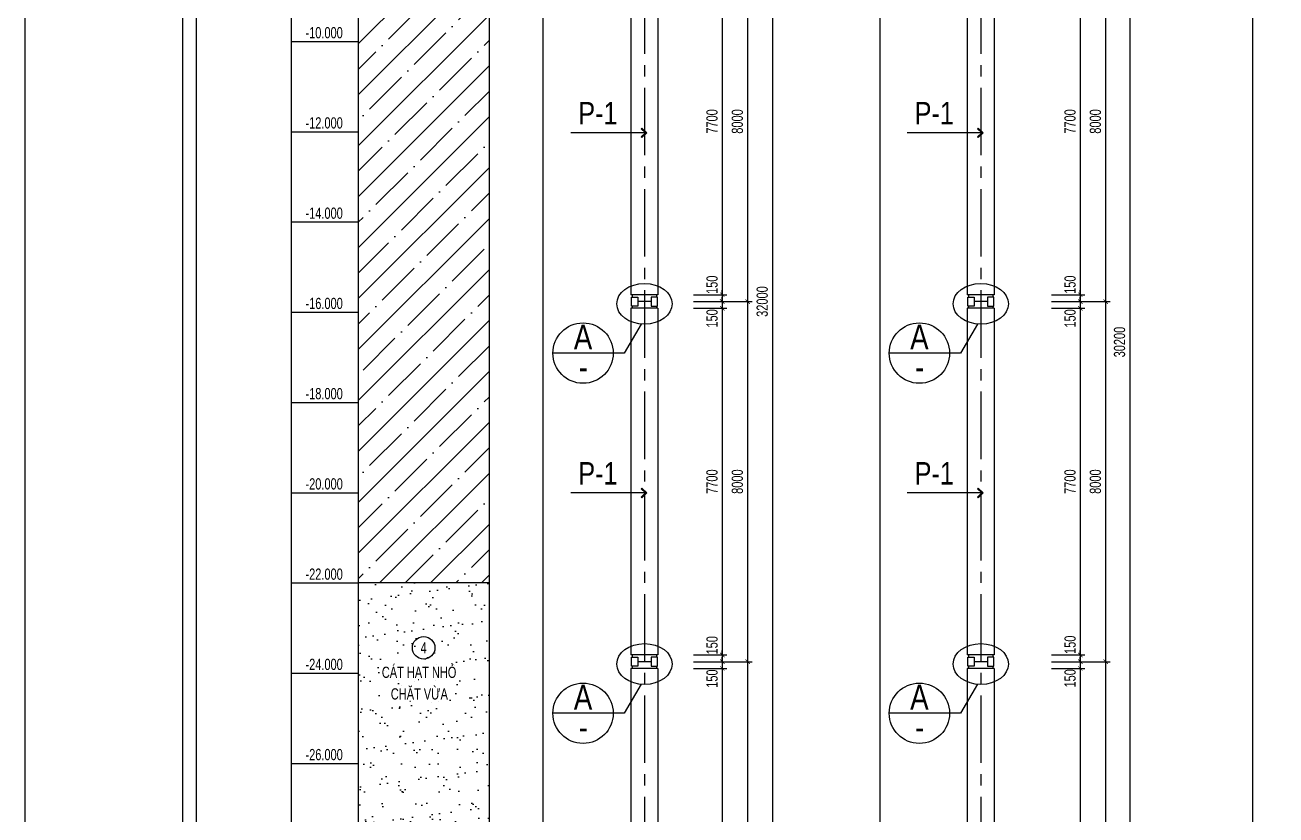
# Model space of a CAD drawing. Extents: x -24357 to 91799, y -17201 to -2351.
# Drawn here: x 24774 to 31722, y -11265 to -6879 of the extents above; entities that cross this region are included whole.
import ezdxf
from ezdxf.enums import TextEntityAlignment as Align

# ---------------------------------------------------------------- set-up
doc = ezdxf.new("R2010")
doc.units = 0
doc.header["$LTSCALE"] = 500
doc.header["$MEASUREMENT"] = 0
doc.header["$PDMODE"] = 3
doc.linetypes.add('CENTER2', pattern=[1.125, 0.75, -0.125, 0.125, -0.125])
doc.layers.get('0').update_dxf_attribs({"linetype": 'CONTINUOUS'})
doc.layers.get('DEFPOINTS').update_dxf_attribs({"linetype": 'CONTINUOUS'})
for name, color, linetype in [('CDC-KHUNGTEN', 7, 'CONTINUOUS'), ('CDC.01.AXIS', 160, 'CENTER2'), ('CDC.02.DIM', 1, 'CONTINUOUS'), ('CDC.03.BORDER', 3, 'CONTINUOUS'), ('CDC.06.TEXT', 2, 'CONTINUOUS'), ('CDC.10.HATCH', 251, 'CONTINUOUS'), ('CDC.11.NOTE', 8, 'CONTINUOUS')]:
    doc.layers.add(name, color=color, linetype=linetype)
doc.styles.add('ARIAL', font='arial.ttf', dxfattribs={"width": 0.7})
doc.dimstyles.new('DIM100-25', dxfattribs={"dimscale": 25, "dimtxt": 2.5, "dimasz": 1, "dimexe": 1, "dimexo": 0, "dimgap": 1, "dimtad": 1, "dimdec": 0, "dimlfac": 4, "dimzin": 0, "dimdsep": 46, "dimtxsty": 'ARIAL', "dimblk": 'ARCHTICK', "dimcen": 0, "dimdle": 1, "dimclrd": 1, "dimclre": 1, "dimclrt": 2, "dimadec": 0, "dimazin": 0, "dimtfac": 1, "dimtdec": 0, "dimtix": 1, "dimtmove": 2, "dimatfit": 3, "dimldrblk": 'ARCHTICK', "dimfxl": 1, "dimtolj": 1, "dimtzin": 0, "dimarcsym": 0})

# ---------------------------------------------------------------- blocks, each defined once
blk = doc.blocks.new('_ArchTick')
at = {"color": 0, "linetype": 'ByBlock', "const_width": 0.15}
blk.add_lwpolyline([(-0.5, -0.5), (0.5, 0.5)], dxfattribs=at)
blk = doc.blocks.new('*D272')
at = {"layer": 'CDC.02.DIM', "color": 1, "lineweight": -2, "transparency": 16777216}
for p, q in [((28787.5, -6389.2), (28787.5, -8439.2)), ((28486, -6414.2), (28812.5, -6414.2)), ((28486, -8414.2), (28812.5, -8414.2))]:
    blk.add_line(p, q, dxfattribs=at)
at = {"layer": 'DEFPOINTS', "color": 0, "transparency": 16777216}
for p in [(28486, -6414.2), (28486, -8414.2), (28787.5, -8414.2)]:
    blk.add_point(p, dxfattribs=at)
at = {"layer": 'CDC.02.DIM', "color": 1, "lineweight": -2, "transparency": 16777216, "xscale": 25, "yscale": 25, "zscale": 25}
for p, rotation in [((28787.5, -6414.2), 90), ((28787.5, -8414.2), 270)]:
    blk.add_blockref('_ArchTick', p, dxfattribs=dict(at, rotation=rotation))
at = {"layer": 'CDC.02.DIM', "color": 2, "transparency": 16777216, "insert": (28730.6, -7414.2), "char_height": 62.5, "attachment_point": 5, "rotation": 90, "style": 'ARIAL'}
blk.add_mtext('\\A1;8000', dxfattribs=at)
blk = doc.blocks.new('*D273')
at = {"layer": 'CDC.02.DIM', "color": 1, "lineweight": -2, "transparency": 16777216}
for p, q in [((28486, -6451.7), (28671.7, -6451.7)), ((28646.7, -6426.7), (28646.7, -8401.7)), ((28486, -8376.7), (28671.7, -8376.7))]:
    blk.add_line(p, q, dxfattribs=at)
at = {"layer": 'DEFPOINTS', "color": 0, "transparency": 16777216}
for p in [(28486, -6451.7), (28486, -8376.7), (28646.7, -8376.7)]:
    blk.add_point(p, dxfattribs=at)
at = {"layer": 'CDC.02.DIM', "color": 1, "lineweight": -2, "transparency": 16777216, "xscale": 25, "yscale": 25, "zscale": 25}
for p, rotation in [((28646.7, -6451.7), 90), ((28646.7, -8376.7), 270)]:
    blk.add_blockref('_ArchTick', p, dxfattribs=dict(at, rotation=rotation))
at = {"layer": 'CDC.02.DIM', "color": 2, "transparency": 16777216, "insert": (28589.8, -7414.2), "char_height": 62.5, "attachment_point": 5, "rotation": 90, "style": 'ARIAL'}
blk.add_mtext('\\A1;7700', dxfattribs=at)
blk = doc.blocks.new('*D274')
at = {"layer": 'CDC.02.DIM', "color": 1, "lineweight": -2, "transparency": 16777216}
for p, q in [((28486, -8376.7), (28671.7, -8376.7)), ((28646.7, -8376.7), (28646.7, -8351.7)), ((28646.7, -8376.7), (28646.7, -8414.2)), ((28486, -8414.2), (28671.7, -8414.2)), ((28646.7, -8414.2), (28646.7, -8439.2))]:
    blk.add_line(p, q, dxfattribs=at)
at = {"layer": 'DEFPOINTS', "color": 0, "transparency": 16777216}
for p in [(28486, -8376.7), (28486, -8414.2), (28646.7, -8414.2)]:
    blk.add_point(p, dxfattribs=at)
at = {"layer": 'CDC.02.DIM', "color": 1, "lineweight": -2, "transparency": 16777216, "xscale": 25, "yscale": 25, "zscale": 25}
for p, rotation in [((28646.7, -8376.7), 270), ((28646.7, -8414.2), 90)]:
    blk.add_blockref('_ArchTick', p, dxfattribs=dict(at, rotation=rotation))
at = {"layer": 'CDC.02.DIM', "color": 2, "transparency": 16777216, "insert": (28590.2, -8320.9), "char_height": 62.5, "attachment_point": 5, "rotation": 90, "style": 'ARIAL'}
blk.add_mtext('\\A1;150', dxfattribs=at)
blk = doc.blocks.new('*D275')
at = {"layer": 'CDC.02.DIM', "color": 1, "lineweight": -2, "transparency": 16777216}
for p, q in [((28646.7, -8414.2), (28646.7, -8389.2)), ((28486, -8414.2), (28671.7, -8414.2)), ((28486, -8451.7), (28671.7, -8451.7)), ((28646.7, -8414.2), (28646.7, -8451.7)), ((28646.7, -8451.7), (28646.7, -8476.7))]:
    blk.add_line(p, q, dxfattribs=at)
at = {"layer": 'DEFPOINTS', "color": 0, "transparency": 16777216}
for p in [(28486, -8414.2), (28486, -8451.7), (28646.7, -8451.7)]:
    blk.add_point(p, dxfattribs=at)
at = {"layer": 'CDC.02.DIM', "color": 1, "lineweight": -2, "transparency": 16777216, "xscale": 25, "yscale": 25, "zscale": 25}
for p, rotation in [((28646.7, -8414.2), 270), ((28646.7, -8451.7), 90)]:
    blk.add_blockref('_ArchTick', p, dxfattribs=dict(at, rotation=rotation))
at = {"layer": 'CDC.02.DIM', "color": 2, "transparency": 16777216, "insert": (28590.2, -8507.8), "char_height": 62.5, "attachment_point": 5, "rotation": 90, "style": 'ARIAL'}
blk.add_mtext('\\A1;150', dxfattribs=at)
blk = doc.blocks.new('*D276')
at = {"layer": 'CDC.02.DIM', "color": 1, "lineweight": -2, "transparency": 16777216}
for p, q in [((28486, -4414.2), (28950.7, -4414.2)), ((28925.7, -4389.2), (28925.7, -12439.2)), ((28486, -12414.2), (28950.7, -12414.2))]:
    blk.add_line(p, q, dxfattribs=at)
at = {"layer": 'DEFPOINTS', "color": 0, "transparency": 16777216}
for p in [(28486, -4414.2), (28486, -12414.2), (28925.7, -12414.2)]:
    blk.add_point(p, dxfattribs=at)
at = {"layer": 'CDC.02.DIM', "color": 1, "lineweight": -2, "transparency": 16777216, "xscale": 25, "yscale": 25, "zscale": 25}
for p, rotation in [((28925.7, -4414.2), 90), ((28925.7, -12414.2), 270)]:
    blk.add_blockref('_ArchTick', p, dxfattribs=dict(at, rotation=rotation))
at = {"layer": 'CDC.02.DIM', "color": 2, "transparency": 16777216, "insert": (28868.7, -8414.2), "char_height": 62.5, "attachment_point": 5, "rotation": 90, "style": 'ARIAL'}
blk.add_mtext('\\A1;32000', dxfattribs=at)
blk = doc.blocks.new('*D283')
at = {"layer": 'CDC.02.DIM', "color": 1, "lineweight": -2, "transparency": 16777216}
for p, q in [((30776.2, -6389.2), (30776.2, -8439.2)), ((30474.7, -6414.2), (30801.2, -6414.2)), ((30474.7, -8414.2), (30801.2, -8414.2))]:
    blk.add_line(p, q, dxfattribs=at)
at = {"layer": 'DEFPOINTS', "color": 0, "transparency": 16777216}
for p in [(30474.7, -6414.2), (30474.7, -8414.2), (30776.2, -8414.2)]:
    blk.add_point(p, dxfattribs=at)
at = {"layer": 'CDC.02.DIM', "color": 1, "lineweight": -2, "transparency": 16777216, "xscale": 25, "yscale": 25, "zscale": 25}
for p, rotation in [((30776.2, -6414.2), 90), ((30776.2, -8414.2), 270)]:
    blk.add_blockref('_ArchTick', p, dxfattribs=dict(at, rotation=rotation))
at = {"layer": 'CDC.02.DIM', "color": 2, "transparency": 16777216, "insert": (30719.3, -7414.2), "char_height": 62.5, "attachment_point": 5, "rotation": 90, "style": 'ARIAL'}
blk.add_mtext('\\A1;8000', dxfattribs=at)
blk = doc.blocks.new('*D284')
at = {"layer": 'CDC.02.DIM', "color": 1, "lineweight": -2, "transparency": 16777216}
for p, q in [((30474.7, -6451.7), (30660.4, -6451.7)), ((30635.4, -6426.7), (30635.4, -8401.7)), ((30474.7, -8376.7), (30660.4, -8376.7))]:
    blk.add_line(p, q, dxfattribs=at)
at = {"layer": 'DEFPOINTS', "color": 0, "transparency": 16777216}
for p in [(30474.7, -6451.7), (30474.7, -8376.7), (30635.4, -8376.7)]:
    blk.add_point(p, dxfattribs=at)
at = {"layer": 'CDC.02.DIM', "color": 1, "lineweight": -2, "transparency": 16777216, "xscale": 25, "yscale": 25, "zscale": 25}
for p, rotation in [((30635.4, -6451.7), 90), ((30635.4, -8376.7), 270)]:
    blk.add_blockref('_ArchTick', p, dxfattribs=dict(at, rotation=rotation))
at = {"layer": 'CDC.02.DIM', "color": 2, "transparency": 16777216, "insert": (30578.5, -7414.2), "char_height": 62.5, "attachment_point": 5, "rotation": 90, "style": 'ARIAL'}
blk.add_mtext('\\A1;7700', dxfattribs=at)
blk = doc.blocks.new('*D285')
at = {"layer": 'CDC.02.DIM', "color": 1, "lineweight": -2, "transparency": 16777216}
for p, q in [((30474.7, -8376.7), (30660.4, -8376.7)), ((30635.4, -8376.7), (30635.4, -8351.7)), ((30635.4, -8376.7), (30635.4, -8414.2)), ((30474.7, -8414.2), (30660.4, -8414.2)), ((30635.4, -8414.2), (30635.4, -8439.2))]:
    blk.add_line(p, q, dxfattribs=at)
at = {"layer": 'DEFPOINTS', "color": 0, "transparency": 16777216}
for p in [(30474.7, -8376.7), (30474.7, -8414.2), (30635.4, -8414.2)]:
    blk.add_point(p, dxfattribs=at)
at = {"layer": 'CDC.02.DIM', "color": 1, "lineweight": -2, "transparency": 16777216, "xscale": 25, "yscale": 25, "zscale": 25}
for p, rotation in [((30635.4, -8376.7), 270), ((30635.4, -8414.2), 90)]:
    blk.add_blockref('_ArchTick', p, dxfattribs=dict(at, rotation=rotation))
at = {"layer": 'CDC.02.DIM', "color": 2, "transparency": 16777216, "insert": (30578.9, -8320.6), "char_height": 62.5, "attachment_point": 5, "rotation": 90, "style": 'ARIAL'}
blk.add_mtext('\\A1;150', dxfattribs=at)
blk = doc.blocks.new('*D286')
at = {"layer": 'CDC.02.DIM', "color": 1, "lineweight": -2, "transparency": 16777216}
for p, q in [((30635.4, -8414.2), (30635.4, -8389.2)), ((30474.7, -8414.2), (30660.4, -8414.2)), ((30474.7, -8451.7), (30660.4, -8451.7)), ((30635.4, -8414.2), (30635.4, -8451.7)), ((30635.4, -8451.7), (30635.4, -8476.7))]:
    blk.add_line(p, q, dxfattribs=at)
at = {"layer": 'DEFPOINTS', "color": 0, "transparency": 16777216}
for p in [(30474.7, -8414.2), (30474.7, -8451.7), (30635.4, -8451.7)]:
    blk.add_point(p, dxfattribs=at)
at = {"layer": 'CDC.02.DIM', "color": 1, "lineweight": -2, "transparency": 16777216, "xscale": 25, "yscale": 25, "zscale": 25}
for p, rotation in [((30635.4, -8414.2), 270), ((30635.4, -8451.7), 90)]:
    blk.add_blockref('_ArchTick', p, dxfattribs=dict(at, rotation=rotation))
at = {"layer": 'CDC.02.DIM', "color": 2, "transparency": 16777216, "insert": (30578.9, -8507.8), "char_height": 62.5, "attachment_point": 5, "rotation": 90, "style": 'ARIAL'}
blk.add_mtext('\\A1;150', dxfattribs=at)
blk = doc.blocks.new('*D287')
at = {"layer": 'CDC.02.DIM', "color": 1, "lineweight": -2, "transparency": 16777216}
for p, q in [((30910.4, -4839.2), (30910.4, -12439.2)), ((30474.7, -4864.2), (30935.4, -4864.2)), ((30474.7, -12414.2), (30935.4, -12414.2))]:
    blk.add_line(p, q, dxfattribs=at)
at = {"layer": 'DEFPOINTS', "color": 0, "transparency": 16777216}
for p in [(30474.7, -4864.2), (30474.7, -12414.2), (30910.4, -12414.2)]:
    blk.add_point(p, dxfattribs=at)
at = {"layer": 'CDC.02.DIM', "color": 1, "lineweight": -2, "transparency": 16777216, "xscale": 25, "yscale": 25, "zscale": 25}
for p, rotation in [((30910.4, -4864.2), 90), ((30910.4, -12414.2), 270)]:
    blk.add_blockref('_ArchTick', p, dxfattribs=dict(at, rotation=rotation))
at = {"layer": 'CDC.02.DIM', "color": 2, "transparency": 16777216, "insert": (30853.5, -8639.2), "char_height": 62.5, "attachment_point": 5, "rotation": 90, "style": 'ARIAL'}
blk.add_mtext('\\A1;30200', dxfattribs=at)
blk = doc.blocks.new('*D288')
at = {"layer": 'CDC.02.DIM', "color": 1, "lineweight": -2, "transparency": 16777216}
for p, q in [((28646.7, -10376.7), (28646.7, -10351.7)), ((28486, -10376.7), (28671.7, -10376.7)), ((28486, -10414.2), (28671.7, -10414.2)), ((28646.7, -10376.7), (28646.7, -10414.2)), ((28646.7, -10414.2), (28646.7, -10439.2))]:
    blk.add_line(p, q, dxfattribs=at)
at = {"layer": 'DEFPOINTS', "color": 0, "transparency": 16777216}
for p in [(28486, -10376.7), (28486, -10414.2), (28646.7, -10414.2)]:
    blk.add_point(p, dxfattribs=at)
at = {"layer": 'CDC.02.DIM', "color": 1, "lineweight": -2, "transparency": 16777216, "xscale": 25, "yscale": 25, "zscale": 25}
for p, rotation in [((28646.7, -10376.7), 270), ((28646.7, -10414.2), 90)]:
    blk.add_blockref('_ArchTick', p, dxfattribs=dict(at, rotation=rotation))
at = {"layer": 'CDC.02.DIM', "color": 2, "transparency": 16777216, "insert": (28590.2, -10323), "char_height": 62.5, "attachment_point": 5, "rotation": 90, "style": 'ARIAL'}
blk.add_mtext('\\A1;150', dxfattribs=at)
blk = doc.blocks.new('*D289')
at = {"layer": 'CDC.02.DIM', "color": 1, "lineweight": -2, "transparency": 16777216}
for p, q in [((28486, -10414.2), (28671.7, -10414.2)), ((28646.7, -10414.2), (28646.7, -10389.2)), ((28646.7, -10414.2), (28646.7, -10451.7)), ((28486, -10451.7), (28671.7, -10451.7)), ((28646.7, -10451.7), (28646.7, -10476.7))]:
    blk.add_line(p, q, dxfattribs=at)
at = {"layer": 'DEFPOINTS', "color": 0, "transparency": 16777216}
for p in [(28486, -10414.2), (28486, -10451.7), (28646.7, -10451.7)]:
    blk.add_point(p, dxfattribs=at)
at = {"layer": 'CDC.02.DIM', "color": 1, "lineweight": -2, "transparency": 16777216, "xscale": 25, "yscale": 25, "zscale": 25}
for p, rotation in [((28646.7, -10414.2), 270), ((28646.7, -10451.7), 90)]:
    blk.add_blockref('_ArchTick', p, dxfattribs=dict(at, rotation=rotation))
at = {"layer": 'CDC.02.DIM', "color": 2, "transparency": 16777216, "insert": (28590.2, -10508.2), "char_height": 62.5, "attachment_point": 5, "rotation": 90, "style": 'ARIAL'}
blk.add_mtext('\\A1;150', dxfattribs=at)
blk = doc.blocks.new('*D290')
at = {"layer": 'CDC.02.DIM', "color": 1, "lineweight": -2, "transparency": 16777216}
for p, q in [((30635.4, -10376.7), (30635.4, -10351.7)), ((30474.7, -10376.7), (30660.4, -10376.7)), ((30474.7, -10414.2), (30660.4, -10414.2)), ((30635.4, -10376.7), (30635.4, -10414.2)), ((30635.4, -10414.2), (30635.4, -10439.2))]:
    blk.add_line(p, q, dxfattribs=at)
at = {"layer": 'DEFPOINTS', "color": 0, "transparency": 16777216}
for p in [(30474.7, -10376.7), (30474.7, -10414.2), (30635.4, -10414.2)]:
    blk.add_point(p, dxfattribs=at)
at = {"layer": 'CDC.02.DIM', "color": 1, "lineweight": -2, "transparency": 16777216, "xscale": 25, "yscale": 25, "zscale": 25}
for p, rotation in [((30635.4, -10376.7), 270), ((30635.4, -10414.2), 90)]:
    blk.add_blockref('_ArchTick', p, dxfattribs=dict(at, rotation=rotation))
at = {"layer": 'CDC.02.DIM', "color": 2, "transparency": 16777216, "insert": (30578.9, -10320.1), "char_height": 62.5, "attachment_point": 5, "rotation": 90, "style": 'ARIAL'}
blk.add_mtext('\\A1;150', dxfattribs=at)
blk = doc.blocks.new('*D291')
at = {"layer": 'CDC.02.DIM', "color": 1, "lineweight": -2, "transparency": 16777216}
for p, q in [((30474.7, -10414.2), (30660.4, -10414.2)), ((30635.4, -10414.2), (30635.4, -10389.2)), ((30635.4, -10414.2), (30635.4, -10451.7)), ((30474.7, -10451.7), (30660.4, -10451.7)), ((30635.4, -10451.7), (30635.4, -10476.7))]:
    blk.add_line(p, q, dxfattribs=at)
at = {"layer": 'DEFPOINTS', "color": 0, "transparency": 16777216}
for p in [(30474.7, -10414.2), (30474.7, -10451.7), (30635.4, -10451.7)]:
    blk.add_point(p, dxfattribs=at)
at = {"layer": 'CDC.02.DIM', "color": 1, "lineweight": -2, "transparency": 16777216, "xscale": 25, "yscale": 25, "zscale": 25}
for p, rotation in [((30635.4, -10414.2), 270), ((30635.4, -10451.7), 90)]:
    blk.add_blockref('_ArchTick', p, dxfattribs=dict(at, rotation=rotation))
at = {"layer": 'CDC.02.DIM', "color": 2, "transparency": 16777216, "insert": (30578.9, -10506.6), "char_height": 62.5, "attachment_point": 5, "rotation": 90, "style": 'ARIAL'}
blk.add_mtext('\\A1;150', dxfattribs=at)
blk = doc.blocks.new('*D292')
at = {"layer": 'CDC.02.DIM', "color": 1, "lineweight": -2, "transparency": 16777216}
for p, q in [((28486, -8451.7), (28671.7, -8451.7)), ((28646.7, -8426.7), (28646.7, -10401.7)), ((28486, -10376.7), (28671.7, -10376.7))]:
    blk.add_line(p, q, dxfattribs=at)
at = {"layer": 'DEFPOINTS', "color": 0, "transparency": 16777216}
for p in [(28486, -8451.7), (28486, -10376.7), (28646.7, -10376.7)]:
    blk.add_point(p, dxfattribs=at)
at = {"layer": 'CDC.02.DIM', "color": 1, "lineweight": -2, "transparency": 16777216, "xscale": 25, "yscale": 25, "zscale": 25}
for p, rotation in [((28646.7, -8451.7), 90), ((28646.7, -10376.7), 270)]:
    blk.add_blockref('_ArchTick', p, dxfattribs=dict(at, rotation=rotation))
at = {"layer": 'CDC.02.DIM', "color": 2, "transparency": 16777216, "insert": (28589.8, -9414.2), "char_height": 62.5, "attachment_point": 5, "rotation": 90, "style": 'ARIAL'}
blk.add_mtext('\\A1;7700', dxfattribs=at)
blk = doc.blocks.new('*D293')
at = {"layer": 'CDC.02.DIM', "color": 1, "lineweight": -2, "transparency": 16777216}
for p, q in [((28486, -10451.7), (28671.7, -10451.7)), ((28646.7, -10426.7), (28646.7, -12439.2)), ((28486, -12414.2), (28671.7, -12414.2))]:
    blk.add_line(p, q, dxfattribs=at)
at = {"layer": 'DEFPOINTS', "color": 0, "transparency": 16777216}
for p in [(28486, -10451.7), (28486, -12414.2), (28646.7, -12414.2)]:
    blk.add_point(p, dxfattribs=at)
at = {"layer": 'CDC.02.DIM', "color": 1, "lineweight": -2, "transparency": 16777216, "xscale": 25, "yscale": 25, "zscale": 25}
for p, rotation in [((28646.7, -10451.7), 90), ((28646.7, -12414.2), 270)]:
    blk.add_blockref('_ArchTick', p, dxfattribs=dict(at, rotation=rotation))
at = {"layer": 'CDC.02.DIM', "color": 2, "transparency": 16777216, "insert": (28589.8, -11433), "char_height": 62.5, "attachment_point": 5, "rotation": 90, "style": 'ARIAL'}
blk.add_mtext('\\A1;7850', dxfattribs=at)
blk = doc.blocks.new('*D294')
at = {"layer": 'CDC.02.DIM', "color": 1, "lineweight": -2, "transparency": 16777216}
for p, q in [((28787.5, -8389.2), (28787.5, -10439.2)), ((28486, -8414.2), (28812.5, -8414.2)), ((28486, -10414.2), (28812.5, -10414.2))]:
    blk.add_line(p, q, dxfattribs=at)
at = {"layer": 'DEFPOINTS', "color": 0, "transparency": 16777216}
for p in [(28486, -8414.2), (28486, -10414.2), (28787.5, -10414.2)]:
    blk.add_point(p, dxfattribs=at)
at = {"layer": 'CDC.02.DIM', "color": 1, "lineweight": -2, "transparency": 16777216, "xscale": 25, "yscale": 25, "zscale": 25}
for p, rotation in [((28787.5, -8414.2), 90), ((28787.5, -10414.2), 270)]:
    blk.add_blockref('_ArchTick', p, dxfattribs=dict(at, rotation=rotation))
at = {"layer": 'CDC.02.DIM', "color": 2, "transparency": 16777216, "insert": (28730.6, -9414.2), "char_height": 62.5, "attachment_point": 5, "rotation": 90, "style": 'ARIAL'}
blk.add_mtext('\\A1;8000', dxfattribs=at)
blk = doc.blocks.new('*D295')
at = {"layer": 'CDC.02.DIM', "color": 1, "lineweight": -2, "transparency": 16777216}
for p, q in [((28486, -10414.2), (28812.5, -10414.2)), ((28787.5, -10389.2), (28787.5, -12439.2)), ((28486, -12414.2), (28812.5, -12414.2))]:
    blk.add_line(p, q, dxfattribs=at)
at = {"layer": 'DEFPOINTS', "color": 0, "transparency": 16777216}
for p in [(28486, -10414.2), (28486, -12414.2), (28787.5, -12414.2)]:
    blk.add_point(p, dxfattribs=at)
at = {"layer": 'CDC.02.DIM', "color": 1, "lineweight": -2, "transparency": 16777216, "xscale": 25, "yscale": 25, "zscale": 25}
for p, rotation in [((28787.5, -10414.2), 90), ((28787.5, -12414.2), 270)]:
    blk.add_blockref('_ArchTick', p, dxfattribs=dict(at, rotation=rotation))
at = {"layer": 'CDC.02.DIM', "color": 2, "transparency": 16777216, "insert": (28730.6, -11414.2), "char_height": 62.5, "attachment_point": 5, "rotation": 90, "style": 'ARIAL'}
blk.add_mtext('\\A1;8000', dxfattribs=at)
blk = doc.blocks.new('*D296')
at = {"layer": 'CDC.02.DIM', "color": 1, "lineweight": -2, "transparency": 16777216}
for p, q in [((30474.7, -8451.7), (30660.4, -8451.7)), ((30635.4, -8426.7), (30635.4, -10401.7)), ((30474.7, -10376.7), (30660.4, -10376.7))]:
    blk.add_line(p, q, dxfattribs=at)
at = {"layer": 'DEFPOINTS', "color": 0, "transparency": 16777216}
for p in [(30474.7, -8451.7), (30474.7, -10376.7), (30635.4, -10376.7)]:
    blk.add_point(p, dxfattribs=at)
at = {"layer": 'CDC.02.DIM', "color": 1, "lineweight": -2, "transparency": 16777216, "xscale": 25, "yscale": 25, "zscale": 25}
for p, rotation in [((30635.4, -8451.7), 90), ((30635.4, -10376.7), 270)]:
    blk.add_blockref('_ArchTick', p, dxfattribs=dict(at, rotation=rotation))
at = {"layer": 'CDC.02.DIM', "color": 2, "transparency": 16777216, "insert": (30578.5, -9414.2), "char_height": 62.5, "attachment_point": 5, "rotation": 90, "style": 'ARIAL'}
blk.add_mtext('\\A1;7700', dxfattribs=at)
blk = doc.blocks.new('*D297')
at = {"layer": 'CDC.02.DIM', "color": 1, "lineweight": -2, "transparency": 16777216}
for p, q in [((30474.7, -10451.7), (30660.4, -10451.7)), ((30635.4, -10426.7), (30635.4, -12439.2)), ((30474.7, -12414.2), (30660.4, -12414.2))]:
    blk.add_line(p, q, dxfattribs=at)
at = {"layer": 'DEFPOINTS', "color": 0, "transparency": 16777216}
for p in [(30474.7, -10451.7), (30474.7, -12414.2), (30635.4, -12414.2)]:
    blk.add_point(p, dxfattribs=at)
at = {"layer": 'CDC.02.DIM', "color": 1, "lineweight": -2, "transparency": 16777216, "xscale": 25, "yscale": 25, "zscale": 25}
for p, rotation in [((30635.4, -10451.7), 90), ((30635.4, -12414.2), 270)]:
    blk.add_blockref('_ArchTick', p, dxfattribs=dict(at, rotation=rotation))
at = {"layer": 'CDC.02.DIM', "color": 2, "transparency": 16777216, "insert": (30578.5, -11433), "char_height": 62.5, "attachment_point": 5, "rotation": 90, "style": 'ARIAL'}
blk.add_mtext('\\A1;7850', dxfattribs=at)
blk = doc.blocks.new('*D298')
at = {"layer": 'CDC.02.DIM', "color": 1, "lineweight": -2, "transparency": 16777216}
for p, q in [((30776.2, -8389.2), (30776.2, -10439.2)), ((30474.7, -8414.2), (30801.2, -8414.2)), ((30474.7, -10414.2), (30801.2, -10414.2))]:
    blk.add_line(p, q, dxfattribs=at)
at = {"layer": 'DEFPOINTS', "color": 0, "transparency": 16777216}
for p in [(30474.7, -8414.2), (30474.7, -10414.2), (30776.2, -10414.2)]:
    blk.add_point(p, dxfattribs=at)
at = {"layer": 'CDC.02.DIM', "color": 1, "lineweight": -2, "transparency": 16777216, "xscale": 25, "yscale": 25, "zscale": 25}
for p, rotation in [((30776.2, -8414.2), 90), ((30776.2, -10414.2), 270)]:
    blk.add_blockref('_ArchTick', p, dxfattribs=dict(at, rotation=rotation))
at = {"layer": 'CDC.02.DIM', "color": 2, "transparency": 16777216, "insert": (30719.3, -9414.2), "char_height": 62.5, "attachment_point": 5, "rotation": 90, "style": 'ARIAL'}
blk.add_mtext('\\A1;8000', dxfattribs=at)
blk = doc.blocks.new('*D299')
at = {"layer": 'CDC.02.DIM', "color": 1, "lineweight": -2, "transparency": 16777216}
for p, q in [((30474.7, -10414.2), (30801.2, -10414.2)), ((30776.2, -10389.2), (30776.2, -12439.2)), ((30474.7, -12414.2), (30801.2, -12414.2))]:
    blk.add_line(p, q, dxfattribs=at)
at = {"layer": 'DEFPOINTS', "color": 0, "transparency": 16777216}
for p in [(30474.7, -10414.2), (30474.7, -12414.2), (30776.2, -12414.2)]:
    blk.add_point(p, dxfattribs=at)
at = {"layer": 'CDC.02.DIM', "color": 1, "lineweight": -2, "transparency": 16777216, "xscale": 25, "yscale": 25, "zscale": 25}
for p, rotation in [((30776.2, -10414.2), 90), ((30776.2, -12414.2), 270)]:
    blk.add_blockref('_ArchTick', p, dxfattribs=dict(at, rotation=rotation))
at = {"layer": 'CDC.02.DIM', "color": 2, "transparency": 16777216, "insert": (30719.3, -11414.2), "char_height": 62.5, "attachment_point": 5, "rotation": 90, "style": 'ARIAL'}
blk.add_mtext('\\A1;8000', dxfattribs=at)
blk = doc.blocks.new('KHUNG A1')
at = {"layer": 'CDC-KHUNGTEN'}
blk.add_lwpolyline([(10366.22, 712.17), (10366.22, 1278.17), (9655.22, 1278.17), (9655.22, 712.17)], close=True, dxfattribs=at)
at = {"layer": 'CDC.10.HATCH', "color": 8}
blk.add_lwpolyline([(9652.22, 709.17), (10447.22, 709.17), (10447.22, 1281.17), (9652.22, 1281.17)], close=True, dxfattribs=at)
at = {"layer": 'DEFPOINTS', "color": 1}
blk.add_lwpolyline([(9617.22, 698.17), (9617.22, 1292.17), (10458.22, 1292.17), (10458.22, 698.17), (9617.22, 698.17)], close=True, dxfattribs=at)

msp = doc.modelspace()

# ---------------------------------------------------------------- hatches: boundary and pattern name
at = {"layer": 'CDC.10.HATCH'}
h = msp.add_hatch(dxfattribs=at)
h.set_pattern_fill('ANSI35', color=256, scale=800, style=0)
h.set_pattern_definition([(45, (-56044.4, -142544.5), (-141.42136, 141.42136), []), (45, (-55902.98, -142544.5), (-141.42136, 141.42136), [250, -50, 0, -50])])
h.paths.add_polyline_path([(26624.69, -9976.74), (27351.16, -9976.74), (27351.16, -5869.99), (26624.69, -5869.99)])
h.paths.add_polyline_path([(26954.96, -6278.57), (27020.89, -6278.57), (27020.89, -6182.77), (26954.96, -6182.77)], flags=24)
h.paths.add_polyline_path([(26672.91, -6490.68), (27305.72, -6490.68), (27305.72, -6354.72), (26672.91, -6354.72)], flags=24)
h = msp.add_hatch(dxfattribs=at)
h.set_pattern_fill('AR-SAND', color=256, scale=80, style=0)
h.set_pattern_definition([(37.5, (-56044.4, -142544.5), (-5.03947, 154.1459), [0, -121.6, 0, -136, 0, -130]), (7.5, (-56044.4, -142544.5), (141.58214, 225.77169), [0, -65.6, 0, -109.6, 0, -42]), (327.5, (-56142.8, -142544.5), (249.13135, 0.45272), [0, -40, 0, -144, 0, -188]), (317.5, (-56142.8, -142544.5), (240.49013, 70.21405), [0, -20, 0, -94.4, 0, -108])])
h.paths.add_polyline_path([(26624.69, -13550.39), (27351.16, -13550.39), (27351.16, -9976.74), (26624.69, -9976.74)])
h.paths.add_polyline_path([(26955.3, -10383.88), (27020.55, -10383.88), (27020.55, -10290.13), (26955.3, -10290.13)], flags=24)
h.paths.add_polyline_path([(26782.53, -10661.25), (27145.77, -10661.25), (27145.77, -10523.06), (26782.53, -10523.06)], flags=24)
h.paths.add_polyline_path([(26732.53, -10541.25), (27192.85, -10541.25), (27192.85, -10403.06), (26732.53, -10403.06)], flags=24)

# ---------------------------------------------------------------- linework, layer by layer
at = {"layer": 'CDC.01.AXIS'}
for p, q in [((28214.41, -4414.24), (28214.41, -12540.15)), ((30082.71, -4414.24), (30082.71, -12540.15))]:
    msp.add_line(p, q, dxfattribs=at)
at = {"layer": 'CDC.03.BORDER'}
for p, q in [((26624.69, -3138.9), (26624.69, -13550.39)), ((29521.8, -3598.9), (29521.8, -13550.39)), ((28139.41, -6451.74), (28139.41, -8376.74)), ((28289.41, -6451.74), (28289.41, -8376.74)), ((30007.71, -6451.74), (30007.71, -8376.74)), ((30157.71, -6451.74), (30157.71, -8376.74)), ((26253.64, -6969.93), (26624.69, -6969.93)), ((26253.64, -7471.06), (26624.69, -7471.06)), ((26253.64, -7972.2), (26624.69, -7972.2)), ((28289.41, -8376.74), (28139.41, -8376.74)), ((28146.91, -8376.74), (28146.91, -8389.24)), ((28281.91, -8376.74), (28281.91, -8389.24)), ((30157.71, -8376.74), (30007.71, -8376.74)), ((30015.21, -8376.74), (30015.21, -8389.24)), ((30150.21, -8376.74), (30150.21, -8389.24)), ((26253.64, -8473.34), (26624.69, -8473.34)), ((28139.41, -8451.74), (28139.41, -10376.74)), ((28289.41, -8451.74), (28139.41, -8451.74)), ((28146.91, -8439.29), (28146.91, -8451.74)), ((28251.91, -8414.24), (28176.91, -8414.24)), ((28281.91, -8439.29), (28281.91, -8451.74)), ((28289.41, -8451.74), (28289.41, -10376.74)), ((30007.71, -8451.74), (30007.71, -10376.74)), ((30157.71, -8451.74), (30007.71, -8451.74)), ((30015.21, -8439.29), (30015.21, -8451.74)), ((30120.21, -8414.24), (30045.21, -8414.24)), ((30150.21, -8439.29), (30150.21, -8451.74)), ((30157.71, -8451.74), (30157.71, -10376.74)), ((26253.64, -8974.47), (26624.69, -8974.47)), ((26253.64, -9475.61), (26624.69, -9475.61)), ((26253.64, -9976.74), (26624.69, -9976.74)), ((27351.16, -9976.74), (26624.69, -9976.74)), ((28289.41, -10376.74), (28139.41, -10376.74)), ((28146.91, -10376.74), (28146.91, -10389.24)), ((28251.91, -10414.24), (28176.91, -10414.24)), ((28281.91, -10376.74), (28281.91, -10389.24)), ((30157.71, -10376.74), (30007.71, -10376.74)), ((30015.21, -10376.74), (30015.21, -10389.24)), ((30120.21, -10414.24), (30045.21, -10414.24)), ((30150.21, -10376.74), (30150.21, -10389.24)), ((26253.64, -10477.88), (26624.69, -10477.88)), ((28139.41, -10451.74), (28139.41, -12264.24)), ((28289.41, -10451.74), (28139.41, -10451.74)), ((28146.91, -10439.29), (28146.91, -10451.74)), ((28281.91, -10439.29), (28281.91, -10451.74)), ((28289.41, -10451.74), (28289.41, -12264.24)), ((30007.71, -10451.74), (30007.71, -12264.24)), ((30157.71, -10451.74), (30007.71, -10451.74)), ((30015.21, -10439.29), (30015.21, -10451.74)), ((30150.21, -10439.29), (30150.21, -10451.74)), ((30157.71, -10451.74), (30157.71, -12264.24)), ((26253.64, -10979.02), (26624.69, -10979.02))]:
    msp.add_line(p, q, dxfattribs=at)
for points in [[(26253.64, -3138.9), (27351.16, -3138.9), (27351.16, -13550.39), (26253.64, -13550.39)], [(27651.16, -3138.9), (31592.45, -3138.9), (31592.45, -13550.39), (27651.16, -13550.39)], [(28141.91, -8389.24), (28176.91, -8389.24), (28176.91, -8439.29), (28141.91, -8439.29)], [(28286.91, -8389.24), (28251.91, -8389.24), (28251.91, -8439.29), (28286.91, -8439.29)], [(30010.21, -8389.24), (30045.21, -8389.24), (30045.21, -8439.29), (30010.21, -8439.29)], [(30155.21, -8389.24), (30120.21, -8389.24), (30120.21, -8439.29), (30155.21, -8439.29)], [(28141.91, -10389.24), (28176.91, -10389.24), (28176.91, -10439.29), (28141.91, -10439.29)], [(28286.91, -10389.24), (28251.91, -10389.24), (28251.91, -10439.29), (28286.91, -10439.29)], [(30010.21, -10389.24), (30045.21, -10389.24), (30045.21, -10439.29), (30010.21, -10439.29)], [(30155.21, -10389.24), (30120.21, -10389.24), (30120.21, -10439.29), (30155.21, -10439.29)]]:
    msp.add_lwpolyline(points, close=True, dxfattribs=at)
at = {"layer": 'CDC.11.NOTE'}
for points in [[(28226.91, -7477.3), (28200.18, -7450.57), (28195.73, -7455.03), (28220.61, -7477.3), (28195.73, -7499.58), (28200.18, -7504.03), (28226.91, -7477.3), (28226.91, -7477.3), (27804.76, -7477.3)], [(30095.21, -7477.3), (30068.48, -7450.57), (30064.02, -7455.03), (30088.91, -7477.3), (30064.02, -7499.58), (30068.48, -7504.03), (30095.21, -7477.3), (30095.21, -7477.3), (29673.05, -7477.3)], [(28195.47, -8539.48), (28102.47, -8700.57), (27705.63, -8700.57)], [(30063.76, -8539.48), (29970.76, -8700.57), (29573.92, -8700.57)], [(28226.91, -9477.3), (28200.18, -9450.57), (28195.73, -9455.03), (28220.61, -9477.3), (28195.73, -9499.58), (28200.18, -9504.03), (28226.91, -9477.3), (28226.91, -9477.3), (27804.76, -9477.3)], [(30095.21, -9477.3), (30068.48, -9450.57), (30064.02, -9455.03), (30088.91, -9477.3), (30064.02, -9499.58), (30068.48, -9504.03), (30095.21, -9477.3), (30095.21, -9477.3), (29673.05, -9477.3)], [(28195.47, -10539.48), (28102.47, -10700.57), (27705.63, -10700.57)], [(30063.76, -10539.48), (29970.76, -10700.57), (29573.92, -10700.57)]]:
    msp.add_lwpolyline(points, dxfattribs=at)
for centre, radius in [((27873.33, -8700.57), 167.71), ((29741.63, -8700.57), 167.71), ((26987.92, -10337), 62.5), ((27873.33, -10700.57), 167.71), ((29741.63, -10700.57), 167.71)]:
    msp.add_circle(centre, radius, dxfattribs=at)
for centre in [(28214.41, -8427.12), (30082.71, -8427.12), (28214.41, -10427.12), (30082.71, -10427.12)]:
    msp.add_ellipse(centre, major_axis=(153.57, 0), ratio=0.7373071, dxfattribs=at)

# ---------------------------------------------------------------- block references
at = {"xscale": 25, "yscale": 25, "zscale": 25}
msp.add_blockref('KHUNG A1', (-215656.95, -34655.74), dxfattribs=at)

# ---------------------------------------------------------------- texts
at = {"layer": 'CDC.06.TEXT', "style": 'ARIAL', "width": 0.7}
for s, p in [('-10.000', (26435.16, -6921.06)), ('-12.000', (26435.16, -7422.2)), ('-14.000', (26435.16, -7923.33)), ('-16.000', (26435.16, -8424.47)), ('-18.000', (26435.16, -8925.61)), ('-20.000', (26435.16, -9426.74)), ('-22.000', (26435.16, -9927.88)), ('-24.000', (26435.16, -10429.01)), ('-26.000', (26435.16, -10930.15))]:
    msp.add_text(s, height=62.5, dxfattribs=at).set_placement(p, align=Align.MIDDLE)
at = {"layer": 'CDC.06.TEXT', "style": 'ARIAL', "width": 0.8}
for p in [(27955.94, -7430.73), (29824.23, -7430.73), (27955.94, -9430.73), (29824.23, -9430.73)]:
    msp.add_text('P-1', height=125, dxfattribs=at).set_placement(p, align=Align.CENTER)
at = {"layer": 'CDC.06.TEXT', "style": 'ARIAL'}
for s, height, width, p in [('A', 137.5, 0.8, (27873.33, -8611.38)), ('A', 137.5, 0.8, (29741.63, -8611.38)), ('-', 137.5, 0.8, (27874.93, -8777.58)), ('-', 137.5, 0.8, (29743.22, -8777.58)), ('4', 62.5, 0.7, (26987.92, -10337)), ('A', 137.5, 0.8, (27873.33, -10611.38)), ('A', 137.5, 0.8, (29741.63, -10611.38)), ('-', 137.5, 0.8, (27874.93, -10777.58)), ('-', 137.5, 0.8, (29743.22, -10777.58))]:
    msp.add_text(s, height=height, dxfattribs=dict(at, width=width)).set_placement(p, align=Align.MIDDLE_CENTER)
at = {"layer": 'CDC.06.TEXT', "style": 'ARIAL', "width": 0.7}
for s, p in [('CÁT HẠT NHỎ', (26755.57, -10504.36)), ('CHẶT VỪA', (26805.57, -10624.36))]:
    msp.add_text(s, height=62.5, dxfattribs=at).set_placement(p)

# ---------------------------------------------------------------- dimensions: what is measured, and where the dimension line sits
at = {"layer": 'CDC.02.DIM'}
for base, p1, p2, picture, middle in [((28925.66, -12414.24), (28486.05, -4414.24), (28486.05, -12414.24), '*D276', (28868.73, -8414.24)), ((30910.4, -12414.24), (30474.71, -4864.24), (30474.71, -12414.24), '*D287', (30853.47, -8639.24)), ((28787.52, -8414.24), (28486.05, -6414.24), (28486.05, -8414.24), '*D272', (28730.61, -7414.24)), ((30776.18, -8414.24), (30474.71, -6414.24), (30474.71, -8414.24), '*D283', (30719.27, -7414.24)), ((28646.73, -8376.74), (28486.05, -6451.74), (28486.05, -8376.74), '*D273', (28589.82, -7414.24)), ((30635.4, -8376.74), (30474.71, -6451.74), (30474.71, -8376.74), '*D284', (30578.49, -7414.24)), ((28787.52, -10414.24), (28486.05, -8414.24), (28486.05, -10414.24), '*D294', (28730.61, -9414.24)), ((30776.18, -10414.24), (30474.71, -8414.24), (30474.71, -10414.24), '*D298', (30719.27, -9414.24)), ((28646.73, -10376.74), (28486.05, -8451.74), (28486.05, -10376.74), '*D292', (28589.82, -9414.24)), ((30635.4, -10376.74), (30474.71, -8451.74), (30474.71, -10376.74), '*D296', (30578.49, -9414.24)), ((28787.52, -12414.24), (28486.05, -10414.24), (28486.05, -12414.24), '*D295', (28730.61, -11414.24)), ((30776.18, -12414.24), (30474.71, -10414.24), (30474.71, -12414.24), '*D299', (30719.27, -11414.24)), ((28646.73, -12414.24), (28486.05, -10451.74), (28486.05, -12414.24), '*D293', (28589.82, -11432.99)), ((30635.4, -12414.24), (30474.71, -10451.74), (30474.71, -12414.24), '*D297', (30578.49, -11432.99))]:
    dim = msp.add_linear_dim(base=base, p1=p1, p2=p2, angle=90, dimstyle='DIM100-25', dxfattribs=at)
    dim.commit()
    dim.dimension.update_dxf_attribs({"geometry": picture, "text_midpoint": middle})
for base, p1, p2, picture, middle in [((28646.73, -8414.24), (28486.05, -8376.74), (28486.05, -8414.24), '*D274', (28590.23, -8320.85)), ((30635.4, -8414.24), (30474.71, -8376.74), (30474.71, -8414.24), '*D285', (30578.9, -8320.64)), ((28646.73, -8451.74), (28486.05, -8414.24), (28486.05, -8451.74), '*D275', (28590.23, -8507.82)), ((30635.4, -8451.74), (30474.71, -8414.24), (30474.71, -8451.74), '*D286', (30578.9, -8507.79)), ((28646.73, -10414.24), (28486.05, -10376.74), (28486.05, -10414.24), '*D288', (28590.23, -10323.03)), ((30635.4, -10414.24), (30474.71, -10376.74), (30474.71, -10414.24), '*D290', (30578.9, -10320.05)), ((28646.73, -10451.74), (28486.05, -10414.24), (28486.05, -10451.74), '*D289', (28590.23, -10508.21)), ((30635.4, -10451.74), (30474.71, -10414.24), (30474.71, -10451.74), '*D291', (30578.9, -10506.59))]:
    dim = msp.add_linear_dim(base=base, p1=p1, p2=p2, angle=90, dimstyle='DIM100-25', dxfattribs=at)
    dim.commit()
    dim.dimension.update_dxf_attribs({"geometry": picture, "text_midpoint": middle, "dimtype": 160})

doc.saveas('drawing.dxf')
